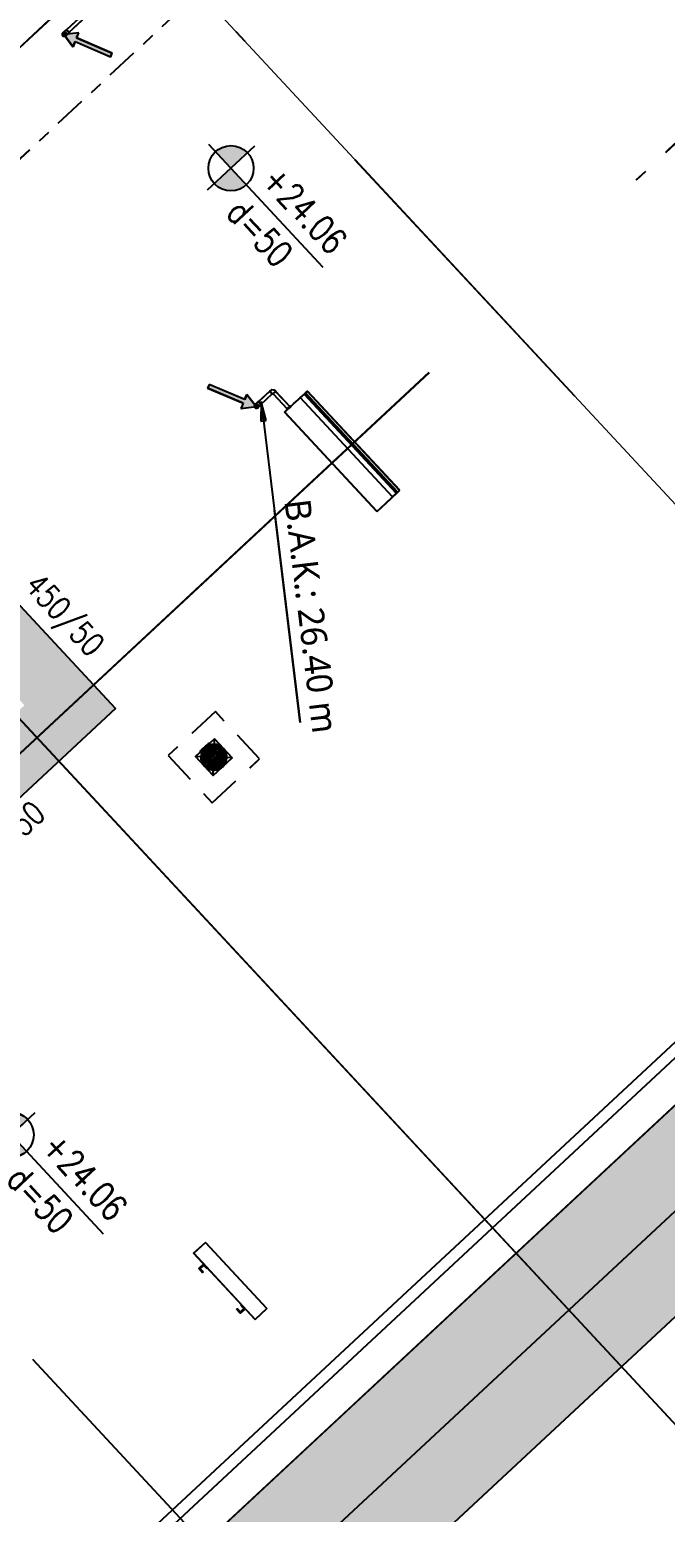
# Model space of a CAD drawing. Header units: inches. Extents: x 400392 to 401495, y 4543971 to 4544133.
# Drawn here: x 400506.27 to 400511.2, y 4543991.88 to 4544003.36 of the extents above; entities that cross this region are included whole.
import ezdxf
from ezdxf.enums import TextEntityAlignment as Align

# ---------------------------------------------------------------- set-up
doc = ezdxf.new("R2010")
doc.units = ezdxf.units.IN
doc.header["$MEASUREMENT"] = 0
for name, pattern in [('AKS', [3, 2.5, -0.25, 0, -0.25]), ('CENTER', [2, 1.25, -0.25, 0.25, -0.25]), ('CIZGI', [0.4, 0.25, -0.15]), ('CONTINU', [0]), ('DASHDOT2', [0.5, 0.25, -0.125, 0, -0.125])]:
    doc.linetypes.add(name, pattern=pattern)
doc.layers.add('A-DETL', color=90, linetype='Continuous', lineweight=15)
doc.layers.add('A-DETL-GENF', color=92, linetype='Continuous', lineweight=9)
for name, color, linetype in [('aks prota', 2, 'AKS'), ('kolon tarama prota', 252, 'Continuous'), ('lperde prota', 4, 'Continuous'), ('perde prota', 1, 'Continuous'), ('PRT-AL-TUNEL_EKSENI', 14, 'DASHDOT2'), ('PRT-MI-a_fit_drainage', 10, 'Continuous'), ('skesit prota', 7, 'Continuous'), ('st-s_level (kot)', 6, 'Continuous'), ('st-s_levelmark (kot işareti)', 4, 'Continuous')]:
    doc.layers.add(name, color=color, linetype=linetype)
doc.styles.add('OLCU', font='romanstw.shx')
doc.styles.add('Segoe UI Light_1', font='', dxfattribs={"height": 200})
doc.styles.add('tkolon', font='romanstw.shx')
doc.styles.get('Segoe UI Light_1').set_extended_font_data('Segoe UI Light')

# ---------------------------------------------------------------- blocks, each defined once
blk = doc.blocks.new('+24.06 mekanik')
at = {"layer": 'kolon tarama prota'}
for points in [[(103730, 198526), (103730, 198408), (103692, 198430), (103543, 198171), (103517, 198186), (103666, 198445), (103628, 198467)], [(103697, 198570), (103847, 198550), (103847, 198590)], [(100693, 197395), (100693, 197513), (100731, 197491), (100881, 197750), (100907, 197735), (100757, 197476), (100795, 197454)]]:
    blk.add_hatch(color=253, dxfattribs=at).paths.add_polyline_path(points, flags=0)
at = {"layer": 'kolon tarama prota', "color": 253}
for p, q in [((114612, 193587), (105112, 206663)), ((105040, 206611), (114540, 193534)), ((104508, 199552), (103659, 198935)), ((103660, 198934), (104509, 199551)), ((104524, 199530), (104509, 199551)), ((104509, 199551), (104520, 199536)), ((104520, 199536), (103670, 198919)), ((104524, 199530), (103675, 198913)), ((104529, 199524), (103679, 198907)), ((104552, 199491), (103703, 198874)), ((104520, 199536), (104564, 199475)), ((104529, 199524), (104524, 199530)), ((104552, 199491), (104529, 199524)), ((104597, 199430), (104552, 199491)), ((104564, 199475), (104595, 199433)), ((104595, 199433), (104649, 199358)), ((104649, 199358), (104597, 199430)), ((104649, 199358), (103800, 198741)), ((104649, 199358), (103800, 198741)), ((104649, 199358), (104649, 199358)), ((104210, 199070), (104210, 199070)), ((103670, 198919), (103660, 198934)), ((103660, 198934), (103675, 198913)), ((103715, 198858), (103670, 198919)), ((103675, 198913), (103679, 198907)), ((103679, 198907), (103703, 198874)), ((103703, 198874), (103747, 198813)), ((103745, 198816), (103715, 198858)), ((103761, 198785), (103632, 198691)), ((103648, 198670), (103777, 198763)), ((103800, 198741), (103745, 198816)), ((103747, 198813), (103800, 198741)), ((103762, 198793), (103758, 198790)), ((103758, 198790), (103781, 198758)), ((103781, 198758), (103758, 198790)), ((103762, 198793), (103785, 198761)), ((103785, 198761), (103762, 198793)), ((103767, 198786), (103763, 198783)), ((103767, 198786), (103763, 198783)), ((103763, 198783), (103775, 198767)), ((103775, 198767), (103763, 198783)), ((103763, 198783), (103775, 198767)), ((103775, 198767), (103763, 198783)), ((103767, 198786), (103779, 198770)), ((103779, 198770), (103767, 198786)), ((103767, 198786), (103779, 198770)), ((103779, 198770), (103767, 198786)), ((103775, 198767), (103779, 198770)), ((103775, 198767), (103779, 198770)), ((103781, 198758), (103785, 198761)), ((103800, 198741), (103800, 198741)), ((103625, 198646), (103696, 198548)), ((103631, 198693), (103649, 198668)), ((103649, 198668), (103631, 198693)), ((103718, 198564), (103647, 198662)), ((103730, 198526), (103628, 198467)), ((103628, 198467), (103730, 198526)), ((103694, 198547), (103705, 198532)), ((103847, 198590), (103697, 198570)), ((103697, 198570), (103847, 198550)), ((103697, 198570), (106199, 198570)), ((103731, 198551), (103720, 198566)), ((103730, 198408), (103730, 198526)), ((103730, 198408), (103730, 198526)), ((103847, 198550), (103847, 198590)), ((106199, 198570), (104547, 198570)), ((103666, 198445), (103517, 198186)), ((103666, 198445), (103517, 198186)), ((103543, 198171), (103692, 198430)), ((103692, 198430), (103543, 198171)), ((103628, 198467), (103666, 198445)), ((103666, 198445), (103628, 198467)), ((103692, 198430), (103730, 198408)), ((103692, 198430), (103730, 198408)), ((103517, 198186), (103543, 198171)), ((103517, 198186), (103543, 198171)), ((106407, 198014), (106245, 197896)), ((106245, 197896), (106407, 198014)), ((106326, 197946), (106334, 197936)), ((106334, 197936), (106326, 197946)), ((106326, 197946), (106326, 197946)), ((106342, 197941), (106334, 197952)), ((106334, 197952), (106342, 197941)), ((106334, 197952), (106334, 197952)), ((106334, 197936), (106334, 197936)), ((106342, 197941), (106342, 197941)), ((106525, 197852), (106407, 198014)), ((106407, 198014), (106525, 197852)), ((106407, 198014), (106407, 198014)), ((100362, 197830), (100660, 197420)), ((100682, 197435), (100383, 197846)), ((106245, 197896), (106363, 197734)), ((106363, 197734), (106245, 197896)), ((106245, 197896), (106245, 197896)), ((106302, 197870), (106273, 197849)), ((106317, 197831), (106307, 197823)), ((106307, 197823), (106317, 197831)), ((106307, 197823), (106307, 197823)), ((106312, 197815), (106323, 197823)), ((106323, 197823), (106312, 197815)), ((106317, 197831), (106317, 197831)), ((106323, 197823), (106323, 197823)), ((106342, 197849), (106331, 197841)), ((106331, 197841), (106342, 197849)), ((106331, 197841), (106331, 197841)), ((106337, 197833), (106348, 197841)), ((106348, 197841), (106337, 197833)), ((106337, 197833), (106337, 197833)), ((106342, 197849), (106342, 197849)), ((106344, 197922), (106352, 197911)), ((106352, 197911), (106344, 197922)), ((106344, 197922), (106344, 197922)), ((106348, 197841), (106348, 197841)), ((106360, 197917), (106352, 197928)), ((106352, 197928), (106360, 197917)), ((106352, 197928), (106352, 197928)), ((106352, 197911), (106352, 197911)), ((106366, 197867), (106355, 197859)), ((106355, 197859), (106366, 197867)), ((106355, 197859), (106355, 197859)), ((106360, 197917), (106360, 197917)), ((106361, 197898), (106369, 197887)), ((106369, 197887), (106361, 197898)), ((106361, 197898), (106361, 197898)), ((106361, 197850), (106372, 197858)), ((106372, 197858), (106361, 197850)), ((106361, 197850), (106361, 197850)), ((106363, 197734), (106525, 197852)), ((106525, 197852), (106363, 197734)), ((106366, 197867), (106366, 197867)), ((106369, 197887), (106369, 197887)), ((106378, 197893), (106370, 197903)), ((106370, 197903), (106378, 197893)), ((106370, 197903), (106370, 197903)), ((106372, 197858), (106372, 197858)), ((106378, 197893), (106378, 197893)), ((106392, 197855), (106400, 197844)), ((106400, 197844), (106392, 197855)), ((106392, 197855), (106392, 197855)), ((106409, 197897), (106398, 197889)), ((106398, 197889), (106409, 197897)), ((106398, 197889), (106398, 197889)), ((106408, 197850), (106400, 197861)), ((106400, 197861), (106408, 197850)), ((106400, 197861), (106400, 197861)), ((106400, 197844), (106400, 197844)), ((106404, 197881), (106415, 197889)), ((106415, 197889), (106404, 197881)), ((106404, 197881), (106404, 197881)), ((106408, 197850), (106408, 197850)), ((106409, 197897), (106409, 197897)), ((106410, 197831), (106418, 197820)), ((106418, 197820), (106410, 197831)), ((106410, 197831), (106410, 197831)), ((106415, 197889), (106415, 197889)), ((106426, 197826), (106418, 197837)), ((106418, 197837), (106426, 197826)), ((106418, 197837), (106418, 197837)), ((106418, 197820), (106418, 197820)), ((106433, 197915), (106422, 197907)), ((106422, 197907), (106433, 197915)), ((106422, 197907), (106422, 197907)), ((106426, 197826), (106426, 197826)), ((106428, 197899), (106439, 197907)), ((106439, 197907), (106428, 197899)), ((106428, 197899), (106428, 197899)), ((106433, 197915), (106433, 197915)), ((106439, 197907), (106439, 197907)), ((106457, 197933), (106447, 197925)), ((106447, 197925), (106457, 197933)), ((106447, 197925), (106447, 197925)), ((106452, 197917), (106463, 197925)), ((106463, 197925), (106452, 197917)), ((106452, 197917), (106452, 197917)), ((106457, 197933), (106457, 197933)), ((106463, 197925), (106463, 197925)), ((106525, 197852), (106525, 197852)), ((100881, 197750), (100731, 197491)), ((100731, 197491), (100881, 197750)), ((100757, 197476), (100907, 197735)), ((100757, 197476), (100907, 197735)), ((100907, 197735), (100881, 197750)), ((100907, 197735), (100881, 197750)), ((106312, 197815), (106312, 197815)), ((106327, 197775), (106355, 197796)), ((106363, 197734), (106363, 197734)), ((106428, 197806), (106436, 197796)), ((106436, 197796), (106428, 197806)), ((106428, 197806), (106428, 197806)), ((106444, 197801), (106436, 197812)), ((106436, 197812), (106444, 197801)), ((106436, 197812), (106436, 197812)), ((106436, 197796), (106436, 197796)), ((106444, 197801), (106444, 197801)), ((110670, 197768), (110104, 197357)), ((110104, 197357), (110670, 197768)), ((110744, 197667), (110670, 197768)), ((110670, 197768), (110744, 197667)), ((110670, 197768), (110670, 197768)), ((110177, 197256), (110744, 197667)), ((110744, 197667), (110177, 197256)), ((110651, 197600), (110618, 197576)), ((110618, 197576), (110651, 197600)), ((110621, 197572), (110650, 197593)), ((110650, 197593), (110621, 197572)), ((110650, 197593), (110673, 197560)), ((110673, 197560), (110650, 197593)), ((110650, 197593), (110650, 197593)), ((110680, 197559), (110651, 197600)), ((110651, 197600), (110680, 197559)), ((110651, 197600), (110651, 197600)), ((110744, 197667), (110744, 197667)), ((100731, 197491), (100693, 197513)), ((100693, 197513), (100693, 197395)), ((100731, 197491), (100693, 197513)), ((100693, 197513), (100693, 197395)), ((100795, 197454), (100757, 197476)), ((100757, 197476), (100795, 197454)), ((110618, 197576), (110621, 197572)), ((110621, 197572), (110618, 197576)), ((110618, 197576), (110618, 197576)), ((110621, 197572), (110621, 197572)), ((110673, 197560), (110645, 197540)), ((110645, 197540), (110673, 197560)), ((110645, 197540), (110648, 197536)), ((110648, 197536), (110645, 197540)), ((110645, 197540), (110645, 197540)), ((110648, 197536), (110680, 197559)), ((110680, 197559), (110648, 197536)), ((110648, 197536), (110648, 197536)), ((110673, 197560), (110673, 197560)), ((110680, 197559), (110680, 197559)), ((100658, 197418), (100668, 197403)), ((100695, 197422), (100684, 197437)), ((100693, 197395), (100795, 197454)), ((100795, 197454), (100693, 197395)), ((110104, 197357), (110177, 197256)), ((110177, 197256), (110104, 197357)), ((110104, 197357), (110104, 197357)), ((110177, 197256), (110177, 197256)), ((110303, 197347), (110270, 197323)), ((110270, 197323), (110303, 197347)), ((110270, 197323), (110300, 197283)), ((110300, 197283), (110270, 197323)), ((110270, 197323), (110270, 197323)), ((110277, 197322), (110306, 197343)), ((110306, 197343), (110277, 197322)), ((110301, 197290), (110277, 197322)), ((110277, 197322), (110301, 197290)), ((110277, 197322), (110277, 197322)), ((110300, 197283), (110332, 197307)), ((110332, 197307), (110300, 197283)), ((110300, 197283), (110300, 197283)), ((110329, 197311), (110301, 197290)), ((110301, 197290), (110329, 197311)), ((110301, 197290), (110301, 197290)), ((110306, 197343), (110303, 197347)), ((110303, 197347), (110306, 197343)), ((110303, 197347), (110303, 197347)), ((110306, 197343), (110306, 197343)), ((110332, 197307), (110329, 197311)), ((110329, 197311), (110332, 197307)), ((110329, 197311), (110329, 197311)), ((110332, 197307), (110332, 197307))]:
    blk.add_line(p, q, dxfattribs=at)
at = {"layer": 'kolon tarama prota', "color": 253, "flags": 128}
for points in [[(103631, 198693), (103620, 198679), (103617, 198661), (103624, 198645)], [(103648, 198663), (103648, 198666), (103649, 198668)], [(103705, 198532), (103711, 198522), (103715, 198518), (103715, 198518)], [(103741, 198537), (103738, 198541), (103732, 198550), (103731, 198551)], [(106304, 197866), (106325, 197881), (106342, 197894), (106355, 197903), (106361, 197907), (106361, 197907)], [(106352, 197850), (106344, 197868), (106346, 197887), (106357, 197904), (106361, 197907)], [(106409, 197841), (106391, 197833), (106371, 197835), (106355, 197846), (106352, 197850)], [(106409, 197841), (106405, 197838), (106394, 197830), (106378, 197818), (106358, 197804), (106353, 197800)], [(106361, 197907), (106379, 197914), (106398, 197913), (106415, 197902), (106418, 197898)], [(106418, 197898), (106425, 197880), (106424, 197860), (106413, 197844), (106409, 197841)], [(100668, 197403), (100675, 197394), (100678, 197390), (100678, 197390)], [(100705, 197409), (100702, 197412), (100695, 197421), (100695, 197422)]]:
    blk.add_lwpolyline(points, dxfattribs=at)
at = {"layer": 'kolon tarama prota', "color": 253}
for centre, radius, start, end in [((103728, 198528), 16.3, 126, 306), ((103728, 198528), 13.3, 0, 180), ((103728, 198528), 13.3, 180, 0), ((103728, 198528), 16.3, 306, 126), ((103728, 198521), 6.67, 90, 270), ((103728, 198534), 6.67, 270, 90), ((106385, 197874), 100, 126, 306), ((106385, 197874), 100, 126, 306), ((106385, 197874), 93.3, 129.0709, 212.9291), ((106385, 197874), 93.3, 129.0709, 212.9291), ((106385, 197874), 90, 126, 306), ((106385, 197874), 90, 126, 306), ((106385, 197874), 80, 129.5833, 212.4167), ((106385, 197874), 80, 129.5833, 212.4167), ((106385, 197874), 100, 306, 126), ((106385, 197874), 100, 306, 126), ((106385, 197874), 90, 306, 126), ((106385, 197874), 90, 306, 126), ((106385, 197874), 93.3, 39.0709, 122.9291), ((106385, 197874), 93.3, 39.0709, 122.9291), ((106385, 197874), 80, 39.5833, 122.4167), ((106385, 197874), 80, 39.5833, 122.4167), ((106385, 197874), 63.3, 40.5281, 121.4719), ((106385, 197874), 63.3, 40.5281, 121.4719), ((106385, 197874), 63.3, 130.5281, 211.4719), ((106385, 197874), 63.3, 130.5281, 211.4719), ((106385, 197874), 80, 219.5833, 302.4167), ((106385, 197874), 80, 219.5833, 302.4167), ((106385, 197874), 50, 131.7392, 210.2608), ((106385, 197874), 50, 131.7392, 210.2608), ((106385, 197874), 63.3, 220.5281, 301.4719), ((106385, 197874), 63.3, 220.5281, 301.4719), ((106385, 197874), 45.8, 36, 216), ((106385, 197874), 45.8, 36, 216), ((106385, 197874), 45, 0, 180), ((106385, 197874), 45, 180, 0), ((106385, 197874), 41, 36, 216), ((106385, 197874), 45.8, 216, 36), ((106385, 197874), 45.8, 216, 36), ((106385, 197874), 50, 221.7392, 300.2608), ((106385, 197874), 50, 221.7392, 300.2608), ((106385, 197874), 35, 126, 306), ((106385, 197874), 35, 126, 306), ((106385, 197874), 33.3, 134.6269, 207.3731), ((106385, 197874), 33.3, 134.6269, 207.3731), ((106385, 197874), 41, 216, 36), ((106385, 197874), 50, 41.7392, 120.2608), ((106385, 197874), 50, 41.7392, 120.2608), ((106385, 197874), 33.3, 224.6269, 297.3731), ((106385, 197874), 33.3, 224.6269, 297.3731), ((106385, 197851), 22.5, 90, 270), ((106385, 197874), 35, 306, 126), ((106385, 197874), 35, 306, 126), ((106385, 197874), 20, 140.4775, 201.5225), ((106385, 197874), 20, 140.4775, 201.5225), ((106385, 197874), 33.3, 44.6269, 117.3731), ((106385, 197874), 33.3, 44.6269, 117.3731), ((106385, 197874), 20, 230.4775, 291.5225), ((106385, 197874), 20, 230.4775, 291.5225), ((106385, 197874), 20, 50.4775, 111.5225), ((106385, 197874), 20, 50.4775, 111.5225), ((106385, 197896), 22.5, 270, 90), ((106385, 197874), 20, 320.4775, 21.5225), ((106385, 197874), 20, 320.4775, 21.5225), ((106385, 197874), 33.3, 314.6269, 27.3731), ((106385, 197874), 33.3, 314.6269, 27.3731), ((106385, 197874), 50, 311.7392, 30.2608), ((106385, 197874), 50, 311.7392, 30.2608), ((106385, 197874), 63.3, 310.5281, 31.4719), ((106385, 197874), 63.3, 310.5281, 31.4719), ((106385, 197874), 80, 309.5833, 32.4167), ((106385, 197874), 80, 309.5833, 32.4167), ((106385, 197874), 93.3, 309.0709, 32.9291), ((106385, 197874), 93.3, 309.0709, 32.9291), ((106385, 197874), 93.3, 219.0709, 302.9291), ((106385, 197874), 93.3, 219.0709, 302.9291), ((100691, 197399), 16.3, 126, 306), ((100692, 197399), 13.3, 0, 180), ((100692, 197399), 13.3, 180, 0), ((100691, 197399), 16.3, 306, 126), ((100692, 197392), 6.67, 90, 270), ((100692, 197406), 6.67, 270, 90)]:
    blk.add_arc(centre, radius, start, end, dxfattribs=at)
for centre, major_axis, ratio, start_param, end_param in [((103769, 198774), (-7.8, 10.8), 0.000021, 4.712389, 6.283185), ((103769, 198774), (-7.8, 10.8), 0.000021, 0, 1.570796), ((103769, 198774), (-7.8, 10.8), 0.000021, 3.141593, 4.712389), ((103769, 198774), (-7.8, 10.8), 0.000021, 1.570796, 3.141593), ((103636, 198654), (12.3, 8.9), 0.010242, 0, 3.141593), ((103636, 198654), (12.3, 8.9), 0.010242, 3.141593, 6.283185), ((103636, 198654), (10.8, 7.8), 0.010242, 1.570796, 3.141593), ((103636, 198654), (10.8, 7.8), 0.010242, 3.141593, 4.712389), ((103640, 198680), (-7.8, 10.8), 0.000021, 0, 1.570796), ((103640, 198680), (-7.8, 10.8), 0.000021, 4.712389, 6.283185), ((103636, 198654), (10.8, 7.8), 0.010242, 0, 1.570796), ((103636, 198654), (10.8, 7.8), 0.010242, 4.712389, 6.283185), ((103640, 198680), (-7.8, 10.8), 0.000021, 1.570796, 3.141593), ((103640, 198680), (-7.8, 10.8), 0.000021, 3.141593, 4.712389), ((103707, 198556), (13.2, 9.6), 0.010208, 1.570796, 4.712389), ((103707, 198556), (10.8, 7.8), 0.010242, 3.141593, 4.712389), ((103707, 198556), (10.8, 7.8), 0.010242, 1.570796, 3.141593), ((103707, 198556), (13.2, 9.6), 0.010208, 4.712389, 7.853982), ((103707, 198556), (10.8, 7.8), 0.010242, 4.712389, 6.283185), ((103707, 198556), (10.8, 7.8), 0.010242, 0, 1.570796), ((106300, 197812), (-26.9, 37), 0.01, 4.712389, 7.853982), ((106328, 197833), (-26.9, 37), 0.01, 4.712389, 7.853982), ((106328, 197833), (-24.1, 33.1), 0.01, 4.712389, 7.853982), ((106328, 197833), (-24.1, 33.1), 0.01, 1.570796, 4.712389), ((106328, 197833), (-26.9, 37), 0.01, 1.570796, 4.712389), ((106300, 197812), (-26.9, 37), 0.01, 1.570796, 4.712389), ((100671, 197428), (13.2, 9.6), 0.010079, 1.570796, 4.712389), ((100671, 197428), (10.8, 7.8), 0.010005, 1.570796, 3.141593), ((100671, 197428), (10.8, 7.8), 0.010005, 3.141593, 4.712389), ((100671, 197428), (13.2, 9.6), 0.010079, 4.712389, 7.853982), ((100671, 197428), (10.8, 7.8), 0.010005, 0, 1.570796), ((100671, 197428), (10.8, 7.8), 0.010005, 4.712389, 6.283185)]:
    blk.add_ellipse(centre, major_axis=major_axis, ratio=ratio, start_param=start_param, end_param=end_param, dxfattribs=at)
at = {"layer": 'kolon tarama prota', "color": 253, "style": 'Segoe UI Light_1'}
blk.add_text('B.A.K.: 26.40 m', height=200, dxfattribs=at).set_placement((104481, 198656))
blk = doc.blocks.new('YER SUZGECI_20x20')
at = {"color": 2}
blk.add_lwpolyline([(-20, 0), (0, 0), (0, 20), (-20, 20)], close=True, dxfattribs=at)
for points in [[(0, 20), (-20, 0)], [(-20, 20), (0, 0)]]:
    blk.add_lwpolyline(points, dxfattribs=at)
blk.add_circle((-10, 10), 7, dxfattribs=at)
blk = doc.blocks.new('PLAN_KOT')
at = {"layer": 'st-s_levelmark (kot işareti)'}
h = blk.add_hatch(color=256, dxfattribs=at)
h.paths.add_polyline_path([(0, 17.5, 0.414214), (-17.5, 0), (0, 0)])
h.paths.add_polyline_path([(17.5, 0), (0, 0), (0, -17.5, 0.414214)])
for p, q in [((0, 25), (0, -25)), ((105, 0), (-25, 0))]:
    blk.add_line(p, q, dxfattribs=at)
blk.add_circle((0, 0), 17.5, dxfattribs=at)
at = {"layer": 'st-s_level (kot)', "color": 6, "style": 'OLCU', "width": 0.8}
for tag, p in [('KOT', (22.7, 9.8)), ('DÖŞEME_KALINLIĞI', (22.7, -27.6))]:
    blk.add_attdef(tag, p, '', height=20, dxfattribs=at)
blk = doc.blocks.new('A$C1a5ef8c2')
at = {"layer": 'kolon tarama prota'}
h = blk.add_hatch(color=256, dxfattribs=at)
h.dxf.hatch_style = 1
h.paths.add_polyline_path([(127.063, 25.644), (108.617, 45.477), (108.91, 45.75), (108.229, 46.482), (107.936, 46.21), (103.033, 51.482), (103.326, 51.754), (102.645, 52.487), (102.352, 52.214), (93.218, 62.035), (93.526, 59.501), (125.147, 25.501), (106.914, 8.544), (98.845, 17.22), (97.527, 15.994), (98.208, 15.262), (98.428, 15.466), (106.633, 6.644), (108.862, 8.717), (109.135, 8.424), (109.867, 9.105), (109.596, 9.396), (113.879, 13.38), (114.151, 13.089), (114.883, 13.77), (114.61, 14.063)])
h = blk.add_hatch(color=256, dxfattribs=at)
h.dxf.hatch_style = 1
h.paths.add_polyline_path([(115.347, 23.484), (112.283, 26.78), (107.962, 22.762), (108.371, 22.322), (112.325, 26), (114.641, 23.51), (109.661, 18.879), (106.937, 21.808), (106.571, 21.467), (109.636, 18.172)])
at = {"layer": 'A-DETL', "color": 1, "lineweight": 5}
blk.add_lwpolyline([(18.906, 133.421), (126.814, 17.396)], dxfattribs=at)
at = {"layer": 'aks prota', "ltscale": 10}
for p, q in [((125.918, 11.237), (12.923, 132.733)), ((125.918, 11.237), (12.923, 132.733)), ((125.918, 11.237), (12.923, 132.733)), ((124.062, 13.233), (12.923, 132.733)), ((125.918, 11.237), (12.923, 132.733)), ((96.527, 11.788), (122.063, 35.538)), ((96.527, 11.788), (122.063, 35.538)), ((96.527, 11.788), (122.063, 35.538)), ((96.745, 11.992), (122.063, 35.538)), ((96.745, 11.992), (122.063, 35.538)), ((99.242, 8.847), (124.778, 32.597)), ((99.242, 8.847), (124.778, 32.597)), ((99.242, 8.847), (124.778, 32.597)), ((99.47, 9.063), (124.787, 32.609)), ((99.471, 9.061), (124.789, 32.607)), ((103.371, 4.429), (128.907, 28.179)), ((103.371, 4.429), (128.907, 28.179)), ((103.371, 4.429), (128.907, 28.179)), ((103.59, 4.633), (128.907, 28.179)), ((103.59, 4.633), (128.907, 28.179))]:
    blk.add_line(p, q, dxfattribs=at)
at = {"layer": 'perde prota'}
blk.add_lwpolyline([(127.063, 25.644), (114.61, 14.063), (114.883, 13.77), (114.151, 13.089), (113.879, 13.38), (109.596, 9.396), (109.867, 9.105), (109.135, 8.424), (108.862, 8.717), (106.633, 6.644), (98.428, 15.466), (98.208, 15.262), (97.527, 15.994), (98.845, 17.22), (106.914, 8.544), (125.147, 25.501), (93.526, 59.501), (93.218, 62.035), (102.352, 52.214)], dxfattribs=at)
blk.add_lwpolyline([(112.283, 26.78), (115.347, 23.484), (109.636, 18.172), (106.571, 21.467)], close=True, dxfattribs=at)
at = {"layer": 'PRT-AL-TUNEL_EKSENI', "ltscale": 10}
for p, q in [((16.474, 136.036), (129.47, 14.54)), ((10.506, 130.485), (123.502, 8.99))]:
    blk.add_line(p, q, dxfattribs=at)
at = {"layer": 'PRT-MI-a_fit_drainage', "color": 2, "linetype": 'CIZGI'}
blk.add_lwpolyline([(116.12, 23.461), (115.754, 23.121), (116.094, 22.755), (116.461, 23.095)], close=True, dxfattribs=at)
at = {"layer": 'skesit prota', "linetype": 'CENTER', "ltscale": 0.2}
blk.add_lwpolyline([(122.333, 34.924), (94.174, 8.736)], dxfattribs=at)
at = {"layer": 'A-DETL-GENF', "xscale": 0.001000000000024428, "yscale": 0.001000000000024428, "zscale": 0.001000000000024428, "rotation": 276.923993958082}
blk.add_blockref('+24.06 mekanik', (-93.149, 104.863), dxfattribs=at)
at = {"layer": 'PRT-MI-a_fit_drainage', "color": 2, "xscale": 0.01000000000024428, "yscale": 0.01000000000024428, "zscale": 0.01000000000024428, "rotation": 222.9239939580541}
blk.add_blockref('YER SUZGECI_20x20', (115.966, 23.113), dxfattribs=at)
at = {"layer": 'st-s_level (kot)', "linetype": 'CONTINU', "ltscale": 0.1, "xscale": 0.01000000000024428, "yscale": 0.01000000000024428, "zscale": 0.01000000000024428, "rotation": 312.9239939580838}
for p in [(116.24, 27.666), (114.538, 20.185)]:
    blk.add_blockref('PLAN_KOT', p, dxfattribs=at).add_auto_attribs({'KOT': '+24.06', 'DÖŞEME_KALINLIĞI': 'd=50'})
at = {"layer": 'lperde prota', "style": 'tkolon', "width": 0.8}
for s, rotation, p in [('450/50', 312.5635, (114.7, 24.489)), ('780/50', 42.5635, (114.201, 22.209))]:
    blk.add_text(s, height=0.18, rotation=rotation, dxfattribs=at).set_placement(p, align=Align.MIDDLE_LEFT)
at = {"layer": 'st-s_level (kot)', "color": 6, "style": 'OLCU', "width": 0.8}
for tag, p, rotation in [('D=60', (41.417, 99.58), 312.924), ('D=60', (34.914, 96.881), 312.924), ('D=60', (41.724, 89.558), 312.924), ('D=60', (74.072, 82.365), 276.924), ('D=90', (58.452, 80.894), 312.924), ('D=60', (82.07, 73.768), 276.924), ('D=60', (66.17, 72.697), 312.924), ('D=60', (59.529, 70.146), 312.924), ('D=60', (74.283, 63.914), 312.924), ('D=60', (67.523, 61.55), 312.924), ('D=60', (81.905, 55.778), 312.924), ('D=60', (75.518, 52.954), 312.924), ('D=60', (83.512, 44.358), 312.924), ('D=60', (93.868, 42.953), 312.924), ('D=60', (102.234, 34.187), 312.924), ('D=60', (95.218, 31.81), 312.924), ('D=60', (99.288, 27.664), 312.924), ('+22.51', (112.229, 23.935), 312.924), ('+20.81', (108.552, 21.5), 312.924), ('D=80', (97.117, 17.526), 312.924)]:
    blk.add_attdef(tag, p, '', height=0.2, rotation=rotation, dxfattribs=at)

msp = doc.modelspace()

# ---------------------------------------------------------------- hatches: boundary and pattern name
at = {"layer": 'kolon tarama prota'}
h = msp.add_hatch(color=256, dxfattribs=at)
h.dxf.hatch_style = 1
h.paths.add_polyline_path([(400518.655, 4544000.264), (400500.21, 4544020.098), (400500.503, 4544020.37), (400499.822, 4544021.102), (400499.529, 4544020.83), (400494.625, 4544026.102), (400494.918, 4544026.374), (400494.237, 4544027.107), (400493.944, 4544026.834), (400484.811, 4544036.655), (400485.118, 4544034.122), (400516.74, 4544000.122), (400498.507, 4543983.164), (400490.437, 4543991.84), (400489.119, 4543990.614), (400489.8, 4543989.882), (400490.02, 4543990.086), (400498.225, 4543981.264), (400500.454, 4543983.337), (400500.727, 4543983.044), (400501.459, 4543983.725), (400501.188, 4543984.016), (400505.472, 4543988), (400505.743, 4543987.709), (400506.475, 4543988.39), (400506.203, 4543988.683)])
h = msp.add_hatch(color=256, dxfattribs=at)
h.dxf.hatch_style = 1
h.paths.add_polyline_path([(400506.939, 4543998.104), (400503.875, 4544001.4), (400499.555, 4543997.382), (400499.963, 4543996.942), (400503.917, 4544000.62), (400506.233, 4543998.13), (400501.253, 4543993.499), (400498.529, 4543996.428), (400498.163, 4543996.088), (400501.228, 4543992.792)])

# ---------------------------------------------------------------- linework, layer by layer
at = {"layer": 'A-DETL', "color": 1, "lineweight": 5}
msp.add_lwpolyline([(400410.498, 4544108.041), (400518.406, 4543992.016)], dxfattribs=at)
at = {"layer": 'aks prota', "ltscale": 10}
for p, q in [((400517.511, 4543985.857), (400404.515, 4544107.353)), ((400517.511, 4543985.857), (400404.515, 4544107.353)), ((400517.511, 4543985.857), (400404.515, 4544107.353)), ((400515.654, 4543987.853), (400404.515, 4544107.353)), ((400517.511, 4543985.857), (400404.515, 4544107.353)), ((400488.119, 4543986.408), (400513.655, 4544010.158)), ((400488.119, 4543986.408), (400513.655, 4544010.158)), ((400488.119, 4543986.408), (400513.655, 4544010.158)), ((400488.338, 4543986.612), (400513.655, 4544010.158)), ((400488.338, 4543986.612), (400513.655, 4544010.158)), ((400490.834, 4543983.468), (400516.371, 4544007.217)), ((400490.834, 4543983.468), (400516.371, 4544007.217)), ((400490.834, 4543983.468), (400516.371, 4544007.217)), ((400491.062, 4543983.683), (400516.379, 4544007.229)), ((400491.064, 4543983.681), (400516.381, 4544007.227)), ((400494.963, 4543979.049), (400520.499, 4544002.799)), ((400494.963, 4543979.049), (400520.499, 4544002.799)), ((400494.963, 4543979.049), (400520.499, 4544002.799)), ((400495.182, 4543979.253), (400520.499, 4544002.799)), ((400495.182, 4543979.253), (400520.499, 4544002.799))]:
    msp.add_line(p, q, dxfattribs=at)
at = {"layer": 'perde prota'}
msp.add_lwpolyline([(400518.655, 4544000.264), (400506.203, 4543988.683), (400506.475, 4543988.39), (400505.743, 4543987.709), (400505.472, 4543988), (400501.188, 4543984.016), (400501.459, 4543983.725), (400500.727, 4543983.044), (400500.454, 4543983.337), (400498.225, 4543981.264), (400490.02, 4543990.086), (400489.8, 4543989.882), (400489.119, 4543990.614), (400490.437, 4543991.84), (400498.507, 4543983.164), (400516.74, 4544000.122), (400485.118, 4544034.122), (400484.811, 4544036.655), (400493.944, 4544026.834)], dxfattribs=at)
msp.add_lwpolyline([(400503.875, 4544001.4), (400506.939, 4543998.104), (400501.228, 4543992.792), (400498.163, 4543996.088)], close=True, dxfattribs=at)
at = {"layer": 'PRT-AL-TUNEL_EKSENI', "ltscale": 10}
for p, q in [((400408.067, 4544110.656), (400521.062, 4543989.16)), ((400402.099, 4544105.105), (400515.094, 4543983.61))]:
    msp.add_line(p, q, dxfattribs=at)
at = {"layer": 'PRT-MI-a_fit_drainage', "color": 2, "linetype": 'CIZGI'}
msp.add_lwpolyline([(400507.712, 4543998.081), (400507.346, 4543997.741), (400507.687, 4543997.375), (400508.053, 4543997.715)], close=True, dxfattribs=at)
at = {"layer": 'skesit prota', "linetype": 'CENTER', "ltscale": 0.2}
msp.add_lwpolyline([(400513.925, 4544009.544), (400485.767, 4543983.356)], dxfattribs=at)

# ---------------------------------------------------------------- block references
msp.add_blockref('A$C1a5ef8c2', (400391.592, 4543974.62))
at = {"layer": 'A-DETL-GENF', "xscale": 0.001000000000024428, "yscale": 0.001000000000024428, "zscale": 0.001000000000024428, "rotation": 276.923993958082}
msp.add_blockref('+24.06 mekanik', (400298.444, 4544079.483), dxfattribs=at)
at = {"layer": 'PRT-MI-a_fit_drainage', "color": 2, "xscale": 0.01000000000024428, "yscale": 0.01000000000024428, "zscale": 0.01000000000024428, "rotation": 222.9239939580541}
msp.add_blockref('YER SUZGECI_20x20', (400507.558, 4543997.733), dxfattribs=at)
at = {"layer": 'st-s_level (kot)', "linetype": 'CONTINU', "ltscale": 0.1, "xscale": 0.01000000000024428, "yscale": 0.01000000000024428, "zscale": 0.01000000000024428, "rotation": 312.9239939580838}
for p in [(400507.832, 4544002.286), (400506.13, 4543994.806)]:
    msp.add_blockref('PLAN_KOT', p, dxfattribs=at).add_auto_attribs({'KOT': '+24.06', 'DÖŞEME_KALINLIĞI': 'd=50'})

# ---------------------------------------------------------------- texts
at = {"layer": 'lperde prota', "style": 'tkolon', "width": 0.8}
for s, rotation, p in [('450/50', 312.5635, (400506.292, 4543999.109)), ('780/50', 42.5635, (400505.793, 4543996.829))]:
    msp.add_text(s, height=0.18, rotation=rotation, dxfattribs=at).set_placement(p, align=Align.MIDDLE_LEFT)

doc.saveas('drawing.dxf')
